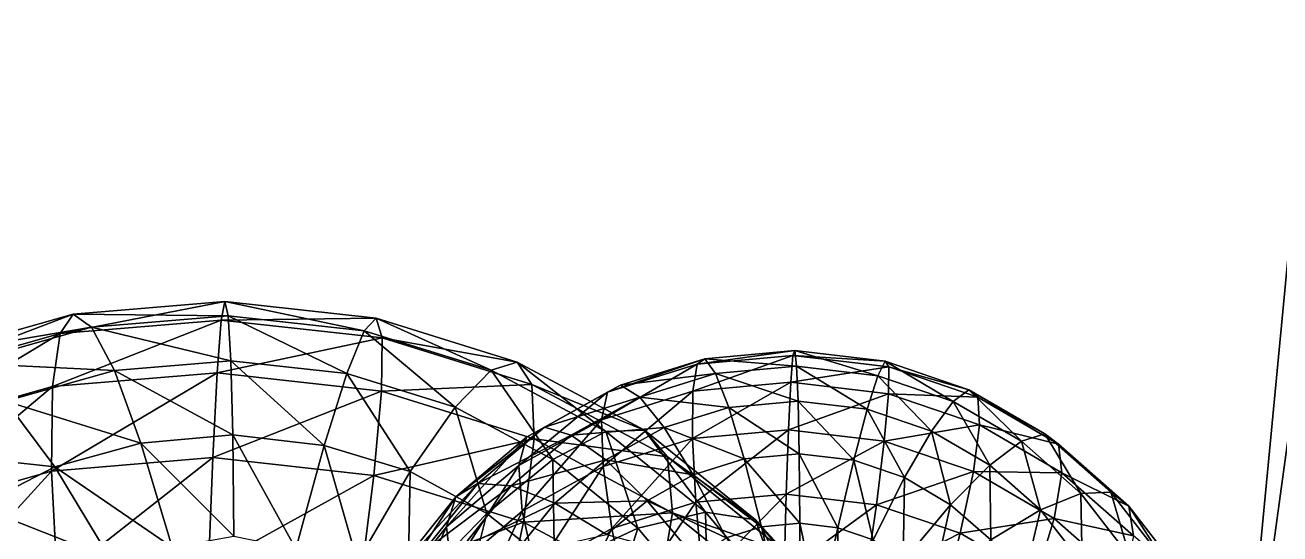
# Model space of a CAD drawing. Extents: x -23.6 to 25, y -17.9 to 25.9.
# Drawn here: x -21.387 to -16.901, y 6.562 to 8.38 of the extents above; entities that cross this region are included whole.
import ezdxf

# ---------------------------------------------------------------- set-up
doc = ezdxf.new("R2010")
doc.units = 0

msp = doc.modelspace()

# ---------------------------------------------------------------- linework, layer by layer
at = {"layer": 'Paume8', "color": 2}
for points in [[(-20.68603, 7.32586, -37.08587), (-21.26214, 7.27795, -37.12164), (-20.67285, 7.3919, -37.6867)], [(-21.21466, 7.34692, -37.72033), (-20.67285, 7.3919, -37.6867), (-21.26214, 7.27795, -37.12164)], [(-20.67285, 7.3919, -37.6867), (-21.21466, 7.34692, -37.72033), (-20.66137, 7.34149, -38.27795)], [(-20.67285, 7.3919, -37.6867), (-20.13153, 7.33233, -37.69818), (-20.68603, 7.32586, -37.08587)], [(-20.13153, 7.33233, -37.69818), (-20.67285, 7.3919, -37.6867), (-20.17425, 7.28784, -38.28826)], [(-20.66137, 7.34149, -38.27795), (-20.17425, 7.28784, -38.28826), (-20.67285, 7.3919, -37.6867)], [(-21.26214, 7.27795, -37.12164), (-21.79919, 7.12573, -37.20147), (-21.21466, 7.34692, -37.72033)], [(-21.71972, 7.20367, -37.79541), (-21.21466, 7.34692, -37.72033), (-21.79919, 7.12573, -37.20147)], [(-21.21466, 7.34692, -37.72033), (-21.71972, 7.20367, -37.79541), (-21.14898, 7.30096, -38.30828)], [(-20.70074, 7.13684, -36.49169), (-21.28875, 7.08801, -36.52825), (-20.68603, 7.32586, -37.08587)], [(-21.26214, 7.27795, -37.12164), (-20.68603, 7.32586, -37.08587), (-21.28875, 7.08801, -36.52825)], [(-21.14898, 7.30096, -38.30828), (-20.66137, 7.34149, -38.27795), (-21.21466, 7.34692, -37.72033)], [(-20.66137, 7.34149, -38.27795), (-21.14898, 7.30096, -38.30828), (-20.65191, 7.18078, -38.8435)], [(-20.68603, 7.32586, -37.08587), (-20.11047, 7.26251, -37.09808), (-20.70074, 7.13684, -36.49169)], [(-20.11047, 7.26251, -37.09808), (-20.68603, 7.32586, -37.08587), (-20.13153, 7.33233, -37.69818)], [(-20.17425, 7.28784, -38.28826), (-20.66137, 7.34149, -38.27795), (-20.23657, 7.13507, -38.85229)], [(-20.65191, 7.18078, -38.8435), (-20.23657, 7.13507, -38.85229), (-20.66137, 7.34149, -38.27795)], [(-20.17425, 7.28784, -38.28826), (-19.72094, 7.14678, -38.33721), (-20.13153, 7.33233, -37.69818)], [(-20.13153, 7.33233, -37.69818), (-19.6278, 7.17559, -37.75256), (-20.11047, 7.26251, -37.09808)], [(-19.6278, 7.17559, -37.75256), (-20.13153, 7.33233, -37.69818), (-19.72094, 7.14678, -38.33721)], [(-21.28875, 7.08801, -36.52825), (-21.83691, 6.93261, -36.60968), (-21.26214, 7.27795, -37.12164)], [(-21.79919, 7.12573, -37.20147), (-21.26214, 7.27795, -37.12164), (-21.83691, 6.93261, -36.60968)], [(-21.60357, 7.17205, -38.37585), (-21.14898, 7.30096, -38.30828), (-21.71972, 7.20367, -37.79541)], [(-21.14898, 7.30096, -38.30828), (-21.60357, 7.17205, -38.37585), (-21.06774, 7.14624, -38.86932)], [(-21.06774, 7.14624, -38.86932), (-20.65191, 7.18078, -38.8435), (-21.14898, 7.30096, -38.30828)], [(-20.23657, 7.13507, -38.85229), (-19.84997, 7.0147, -38.89404), (-20.17425, 7.28784, -38.28826)], [(-19.72094, 7.14678, -38.33721), (-20.17425, 7.28784, -38.28826), (-19.84997, 7.0147, -38.89404)], [(-20.11328, 7.0722, -36.50415), (-20.70074, 7.13684, -36.49169), (-20.11047, 7.26251, -37.09808)], [(-20.11047, 7.26251, -37.09808), (-19.57495, 7.09582, -37.15588), (-20.11328, 7.0722, -36.50415)], [(-19.57495, 7.09582, -37.15588), (-20.11047, 7.26251, -37.09808), (-19.6278, 7.17559, -37.75256)], [(-20.65191, 7.18078, -38.8435), (-21.06774, 7.14624, -38.86932), (-20.64477, 6.91619, -39.36706)], [(-20.23657, 7.13507, -38.85229), (-20.65191, 7.18078, -38.8435), (-20.31732, 6.8775, -39.37512)], [(-20.64477, 6.91619, -39.36706), (-20.31732, 6.8775, -39.37512), (-20.65191, 7.18078, -38.8435)], [(-21.45538, 7.03631, -38.92694), (-21.06774, 7.14624, -38.86932), (-21.60357, 7.17205, -38.37585)], [(-21.06774, 7.14624, -38.86932), (-21.45538, 7.03631, -38.92694), (-20.97259, 6.88629, -39.38854)], [(-21.28875, 7.08801, -36.52825), (-20.70074, 7.13684, -36.49169), (-21.29205, 6.78656, -35.98229)], [(-20.716, 6.83441, -35.94653), (-21.29205, 6.78656, -35.98229), (-20.70074, 7.13684, -36.49169)], [(-20.97259, 6.88629, -39.38854), (-20.64477, 6.91619, -39.36706), (-21.06774, 7.14624, -38.86932)], [(-20.70074, 7.13684, -36.49169), (-20.11328, 7.0722, -36.50415), (-20.716, 6.83441, -35.94653)], [(-20.31732, 6.8775, -39.37512), (-20.01068, 6.78491, -39.40698), (-20.23657, 7.13507, -38.85229)], [(-19.84997, 7.0147, -38.89404), (-20.23657, 7.13507, -38.85229), (-20.01068, 6.78491, -39.40698)], [(-19.84997, 7.0147, -38.89404), (-19.50054, 6.82788, -38.96545), (-19.72094, 7.14678, -38.33721)], [(-19.72094, 7.14678, -38.33721), (-19.31115, 6.92767, -38.42095), (-19.6278, 7.17559, -37.75256)], [(-19.31115, 6.92767, -38.42095), (-19.72094, 7.14678, -38.33721), (-19.50054, 6.82788, -38.96545)], [(-19.6278, 7.17559, -37.75256), (-19.17248, 6.93212, -37.84558), (-19.57495, 7.09582, -37.15588)], [(-19.17248, 6.93212, -37.84558), (-19.6278, 7.17559, -37.75256), (-19.31115, 6.92767, -38.42095)], [(-21.83691, 6.93261, -36.60968), (-21.28875, 7.08801, -36.52825), (-21.8291, 6.63427, -36.06213)], [(-21.29205, 6.78656, -35.98229), (-21.8291, 6.63427, -36.06213), (-21.28875, 7.08801, -36.52825)], [(-19.56658, 6.90209, -36.56317), (-20.11328, 7.0722, -36.50415), (-19.57495, 7.09582, -37.15588)], [(-19.57495, 7.09582, -37.15588), (-19.09075, 6.83697, -37.25482), (-19.56658, 6.90209, -36.56317)], [(-19.09075, 6.83697, -37.25482), (-19.57495, 7.09582, -37.15588), (-19.17248, 6.93212, -37.84558)], [(-20.14044, 6.77105, -35.95874), (-20.716, 6.83441, -35.94653), (-20.11328, 7.0722, -36.50415)], [(-20.11328, 7.0722, -36.50415), (-19.56658, 6.90209, -36.56317), (-20.14044, 6.77105, -35.95874)], [(-21.45538, 7.03631, -38.92694), (-21.80651, 6.85888, -39.01269), (-21.28009, 6.802, -39.43304)], [(-21.28009, 6.802, -39.43304), (-20.97259, 6.88629, -39.38854), (-21.45538, 7.03631, -38.92694)], [(-20.01068, 6.78491, -39.40698), (-19.73596, 6.63519, -39.46435), (-19.84997, 7.0147, -38.89404)], [(-19.50054, 6.82788, -38.96545), (-19.84997, 7.0147, -38.89404), (-19.73596, 6.63519, -39.46435)], [(-20.64477, 6.91619, -39.36706), (-20.97259, 6.88629, -39.38854), (-20.64013, 6.55407, -39.83239)], [(-20.31732, 6.8775, -39.37512), (-20.64477, 6.91619, -39.36706), (-20.41937, 6.50836, -39.84631)], [(-20.64013, 6.55407, -39.83239), (-20.41937, 6.50836, -39.84631), (-20.64477, 6.91619, -39.36706)], [(-19.50054, 6.82788, -38.96545), (-19.19647, 6.58258, -39.06323), (-19.31115, 6.92767, -38.42095)], [(-19.31115, 6.92767, -38.42095), (-18.95452, 6.63995, -38.5357), (-19.17248, 6.93212, -37.84558)], [(-18.95452, 6.63995, -38.5357), (-19.31115, 6.92767, -38.42095), (-19.19647, 6.58258, -39.06323)], [(-19.17248, 6.93212, -37.84558), (-18.77618, 6.61242, -37.97308), (-19.09075, 6.83697, -37.25482)], [(-18.77618, 6.61242, -37.97308), (-19.17248, 6.93212, -37.84558), (-18.95452, 6.63995, -38.5357)], [(-20.97259, 6.88629, -39.38854), (-21.28009, 6.802, -39.43304), (-20.86126, 6.51428, -39.85534)], [(-20.86126, 6.51428, -39.85534), (-20.64013, 6.55407, -39.83239), (-20.97259, 6.88629, -39.38854)], [(-20.41937, 6.50836, -39.84631), (-20.19866, 6.46264, -39.86022), (-20.31732, 6.8775, -39.37512)], [(-20.01068, 6.78491, -39.40698), (-20.31732, 6.8775, -39.37512), (-20.19866, 6.46264, -39.86022)], [(-19.60491, 6.60437, -36.01654), (-20.14044, 6.77105, -35.95874), (-19.56658, 6.90209, -36.56317)], [(-19.56658, 6.90209, -36.56317), (-19.07238, 6.63781, -36.66412), (-19.60491, 6.60437, -36.01654)], [(-19.07238, 6.63781, -36.66412), (-19.56658, 6.90209, -36.56317), (-19.09075, 6.83697, -37.25482)], [(-21.55615, 6.65966, -39.5017), (-21.28009, 6.802, -39.43304), (-21.80651, 6.85888, -39.01269)], [(-21.29205, 6.78656, -35.98229), (-20.716, 6.83441, -35.94653), (-21.27252, 6.3977, -35.51983)], [(-20.73071, 6.44274, -35.48614), (-21.27252, 6.3977, -35.51983), (-20.716, 6.83441, -35.94653)], [(-20.716, 6.83441, -35.94653), (-20.14044, 6.77105, -35.95874), (-20.73071, 6.44274, -35.48614)], [(-19.73596, 6.63519, -39.46435), (-19.49395, 6.44323, -39.54083), (-19.50054, 6.82788, -38.96545)], [(-19.19647, 6.58258, -39.06323), (-19.50054, 6.82788, -38.96545), (-19.49395, 6.44323, -39.54083)], [(-19.09075, 6.83697, -37.25482), (-18.66949, 6.49707, -37.39031), (-19.07238, 6.63781, -36.66412)], [(-18.66949, 6.49707, -37.39031), (-19.09075, 6.83697, -37.25482), (-18.77618, 6.61242, -37.97308)], [(-21.8291, 6.63427, -36.06213), (-21.29205, 6.78656, -35.98229), (-21.77758, 6.25451, -35.5949)], [(-21.27252, 6.3977, -35.51983), (-21.77758, 6.25451, -35.5949), (-21.29205, 6.78656, -35.98229)], [(-21.28009, 6.802, -39.43304), (-21.55615, 6.65966, -39.5017), (-21.08239, 6.47454, -39.87835)], [(-21.08239, 6.47454, -39.87835), (-20.86126, 6.51428, -39.85534), (-21.28009, 6.802, -39.43304)], [(-20.19866, 6.46264, -39.86022), (-20.01879, 6.34368, -39.90679), (-20.01068, 6.78491, -39.40698)], [(-19.73596, 6.63519, -39.46435), (-20.01068, 6.78491, -39.40698), (-20.01879, 6.34368, -39.90679)], [(-20.18939, 6.38317, -35.49761), (-20.73071, 6.44274, -35.48614), (-20.14044, 6.77105, -35.95874)], [(-20.14044, 6.77105, -35.95874), (-19.60491, 6.60437, -36.01654), (-20.18939, 6.38317, -35.49761)], [(-21.55615, 6.65966, -39.5017), (-21.79992, 6.47424, -39.58807), (-21.26336, 6.36047, -39.93231)], [(-21.26336, 6.36047, -39.93231), (-21.08239, 6.47454, -39.87835), (-21.55615, 6.65966, -39.5017)], [(-19.19647, 6.58258, -39.06323), (-18.94598, 6.28686, -39.1842), (-18.95452, 6.63995, -38.5357)], [(-18.95452, 6.63995, -38.5357), (-18.66088, 6.29315, -38.67755), (-18.77618, 6.61242, -37.97308)], [(-18.66088, 6.29315, -38.67755), (-18.95452, 6.63995, -38.5357), (-18.94598, 6.28686, -39.1842)], [(-19.68566, 6.22637, -35.552), (-20.18939, 6.38317, -35.49761), (-19.60491, 6.60437, -36.01654)], [(-20.01879, 6.34368, -39.90679), (-19.83892, 6.22473, -39.95336), (-19.73596, 6.63519, -39.46435)], [(-19.49395, 6.44323, -39.54083), (-19.73596, 6.63519, -39.46435), (-19.83892, 6.22473, -39.95336)], [(-19.60491, 6.60437, -36.01654), (-19.12072, 6.34552, -36.11547), (-19.68566, 6.22637, -35.552)], [(-19.12072, 6.34552, -36.11547), (-19.60491, 6.60437, -36.01654), (-19.07238, 6.63781, -36.66412)], [(-19.07238, 6.63781, -36.66412), (-18.64233, 6.29089, -36.80249), (-19.12072, 6.34552, -36.11547)], [(-18.64233, 6.29089, -36.80249), (-19.07238, 6.63781, -36.66412), (-18.66949, 6.49707, -37.39031)], [(-18.77618, 6.61242, -37.97308), (-18.44982, 6.22705, -38.13067), (-18.66949, 6.49707, -37.39031)], [(-18.44982, 6.22705, -38.13067), (-18.77618, 6.61242, -37.97308), (-18.66088, 6.29315, -38.67755)], [(-19.49395, 6.44323, -39.54083), (-19.32037, 6.19262, -39.64434), (-19.19647, 6.58258, -39.06323)], [(-18.94598, 6.28686, -39.1842), (-19.19647, 6.58258, -39.06323), (-19.32037, 6.19262, -39.64434)]]:
    msp.add_3dface(points, dxfattribs=at)
at = {"layer": 'Pied_g14', "color": 2}
for points in [[(-16.79321, 8.37957, -48.95983), (-17.07696, 5.41088, -49.24212), (-16.67346, 8.34729, -47.71258)], [(-17.07696, 5.41088, -49.24212), (-16.79321, 8.37957, -48.95983), (-16.90026, 5.35791, -50.4732)], [(-16.95208, 5.38037, -48.00482), (-16.67346, 8.34729, -47.71258), (-17.07696, 5.41088, -49.24212)], [(-16.67346, 8.34729, -47.71258), (-16.95208, 5.38037, -48.00482), (-16.27764, 8.30804, -46.54406)], [(-16.54223, 5.34283, -46.84539), (-16.27764, 8.30804, -46.54406), (-16.95208, 5.38037, -48.00482)]]:
    msp.add_3dface(points, dxfattribs=at)
at = {"layer": 'Pouce9', "color": 2}
for points in [[(-18.98474, 7.1679, -35.94592), (-19.3045, 7.06842, -35.99725), (-18.95727, 7.18743, -36.27679)], [(-19.25799, 7.09387, -36.32507), (-18.95727, 7.18743, -36.27679), (-19.3045, 7.06842, -35.99725)], [(-18.95727, 7.18743, -36.27679), (-19.25799, 7.09387, -36.32507), (-18.91894, 7.13464, -36.60632)], [(-18.64959, 7.10369, -35.59967), (-18.99975, 7.07147, -35.62274), (-18.64172, 7.19946, -35.92327)], [(-18.98474, 7.1679, -35.94592), (-18.64172, 7.19946, -35.92327), (-18.99975, 7.07147, -35.62274)], [(-18.64172, 7.19946, -35.92327), (-18.98474, 7.1679, -35.94592), (-18.63464, 7.2171, -36.25549)], [(-18.95727, 7.18743, -36.27679), (-18.63464, 7.2171, -36.25549), (-18.98474, 7.1679, -35.94592)], [(-18.63464, 7.2171, -36.25549), (-18.95727, 7.18743, -36.27679), (-18.6286, 7.16137, -36.58715)], [(-18.91894, 7.13464, -36.60632), (-18.6286, 7.16137, -36.58715), (-18.95727, 7.18743, -36.27679)], [(-18.64172, 7.19946, -35.92327), (-18.29907, 7.15869, -35.93182), (-18.64959, 7.10369, -35.59967)], [(-18.63464, 7.2171, -36.25549), (-18.31243, 7.17877, -36.26354), (-18.64172, 7.19946, -35.92327)], [(-18.29907, 7.15869, -35.93182), (-18.64172, 7.19946, -35.92327), (-18.31243, 7.17877, -36.26354)], [(-18.31243, 7.17877, -36.26354), (-18.63464, 7.2171, -36.25549), (-18.33862, 7.12683, -36.59442)], [(-18.6286, 7.16137, -36.58715), (-18.33862, 7.12683, -36.59442), (-18.63464, 7.2171, -36.25549)], [(-18.33862, 7.12683, -36.59442), (-18.06878, 7.03533, -36.62677), (-18.31243, 7.17877, -36.26354)], [(-18.31243, 7.17877, -36.26354), (-18.01257, 7.07708, -36.29956), (-18.29907, 7.15869, -35.93182)], [(-18.01257, 7.07708, -36.29956), (-18.31243, 7.17877, -36.26354), (-18.06878, 7.03533, -36.62677)], [(-18.99975, 7.07147, -35.62274), (-19.32611, 6.9699, -35.67517), (-18.98474, 7.1679, -35.94592)], [(-19.3045, 7.06842, -35.99725), (-18.98474, 7.1679, -35.94592), (-19.32611, 6.9699, -35.67517)], [(-19.18963, 7.05041, -36.64978), (-18.91894, 7.13464, -36.60632), (-19.25799, 7.09387, -36.32507)], [(-18.91894, 7.13464, -36.60632), (-19.18963, 7.05041, -36.64978), (-18.87127, 7.01397, -36.92523)], [(-18.6286, 7.16137, -36.58715), (-18.91894, 7.13464, -36.60632), (-18.62371, 7.03674, -36.90887)], [(-18.87127, 7.01397, -36.92523), (-18.62371, 7.03674, -36.90887), (-18.91894, 7.13464, -36.60632)], [(-18.29992, 7.06207, -35.60839), (-18.64959, 7.10369, -35.59967), (-18.29907, 7.15869, -35.93182)], [(-18.33862, 7.12683, -36.59442), (-18.6286, 7.16137, -36.58715), (-18.3764, 7.00732, -36.91503)], [(-18.62371, 7.03674, -36.90887), (-18.3764, 7.00732, -36.91503), (-18.6286, 7.16137, -36.58715)], [(-18.29907, 7.15869, -35.93182), (-17.98028, 7.05059, -35.97009), (-18.29992, 7.06207, -35.60839)], [(-17.98028, 7.05059, -35.97009), (-18.29907, 7.15869, -35.93182), (-18.01257, 7.07708, -36.29956)], [(-19.3045, 7.06842, -35.99725), (-19.59417, 6.90808, -36.07397), (-19.25799, 7.09387, -36.32507)], [(-19.53051, 6.94305, -36.39727), (-19.25799, 7.09387, -36.32507), (-19.59417, 6.90808, -36.07397)], [(-19.25799, 7.09387, -36.32507), (-19.53051, 6.94305, -36.39727), (-19.18963, 7.05041, -36.64978)], [(-18.99975, 7.07147, -35.62274), (-18.64959, 7.10369, -35.59967), (-19.00091, 6.90252, -35.33062)], [(-18.65789, 6.93408, -35.30798), (-19.00091, 6.90252, -35.33062), (-18.64959, 7.10369, -35.59967)], [(-18.64959, 7.10369, -35.59967), (-18.29992, 7.06207, -35.60839), (-18.65789, 6.93408, -35.30798)], [(-18.3764, 7.00732, -36.91503), (-18.1463, 6.92932, -36.94262), (-18.33862, 7.12683, -36.59442)], [(-18.06878, 7.03533, -36.62677), (-18.33862, 7.12683, -36.59442), (-18.1463, 6.92932, -36.94262)], [(-19.32611, 6.9699, -35.67517), (-19.62182, 6.80627, -35.75354), (-19.3045, 7.06842, -35.99725)], [(-19.59417, 6.90808, -36.07397), (-19.3045, 7.06842, -35.99725), (-19.62182, 6.80627, -35.75354)], [(-19.43481, 6.91467, -36.71472), (-19.18963, 7.05041, -36.64978), (-19.53051, 6.94305, -36.39727)], [(-19.18963, 7.05041, -36.64978), (-19.43481, 6.91467, -36.71472), (-19.10205, 6.94213, -36.96228)], [(-19.32611, 6.9699, -35.67517), (-18.99975, 7.07147, -35.62274), (-19.32067, 6.80303, -35.38189)], [(-19.00091, 6.90252, -35.33062), (-19.32067, 6.80303, -35.38189), (-18.99975, 7.07147, -35.62274)], [(-19.10205, 6.94213, -36.96228), (-18.87127, 7.01397, -36.92523), (-19.18963, 7.05041, -36.64978)], [(-18.31524, 6.89324, -35.31652), (-18.65789, 6.93408, -35.30798), (-18.29992, 7.06207, -35.60839)], [(-18.29992, 7.06207, -35.60839), (-17.97448, 6.95172, -35.64746), (-18.31524, 6.89324, -35.31652)], [(-17.97448, 6.95172, -35.64746), (-18.29992, 7.06207, -35.60839), (-17.98028, 7.05059, -35.97009)], [(-18.06878, 7.03533, -36.62677), (-17.82489, 6.89306, -36.68176), (-18.01257, 7.07708, -36.29956)], [(-18.01257, 7.07708, -36.29956), (-17.74151, 6.919, -36.36059), (-17.98028, 7.05059, -35.97009)], [(-17.74151, 6.919, -36.36059), (-18.01257, 7.07708, -36.29956), (-17.82489, 6.89306, -36.68176)], [(-17.98028, 7.05059, -35.97009), (-17.69207, 6.8825, -36.03503), (-17.97448, 6.95172, -35.64746)], [(-17.69207, 6.8825, -36.03503), (-17.98028, 7.05059, -35.97009), (-17.74151, 6.919, -36.36059)], [(-18.87127, 7.01397, -36.92523), (-19.10205, 6.94213, -36.96228), (-18.81579, 6.83007, -37.2243)], [(-18.62371, 7.03674, -36.90887), (-18.87127, 7.01397, -36.92523), (-18.62005, 6.84808, -37.21136)], [(-18.81579, 6.83007, -37.2243), (-18.62005, 6.84808, -37.21136), (-18.87127, 7.01397, -36.92523)], [(-18.3764, 7.00732, -36.91503), (-18.62371, 7.03674, -36.90887), (-18.42449, 6.82482, -37.21624)], [(-18.62005, 6.84808, -37.21136), (-18.42449, 6.82482, -37.21624), (-18.62371, 7.03674, -36.90887)], [(-18.42449, 6.82482, -37.21624), (-18.24255, 6.76312, -37.23809), (-18.3764, 7.00732, -36.91503)], [(-18.1463, 6.92932, -36.94262), (-18.3764, 7.00732, -36.91503), (-18.24255, 6.76312, -37.23809)], [(-18.1463, 6.92932, -36.94262), (-17.93829, 6.80798, -36.9895), (-18.06878, 7.03533, -36.62677)], [(-17.82489, 6.89306, -36.68176), (-18.06878, 7.03533, -36.62677), (-17.93829, 6.80798, -36.9895)], [(-19.62182, 6.80627, -35.75354), (-19.32611, 6.9699, -35.67517), (-19.61035, 6.64263, -35.45867)], [(-19.32067, 6.80303, -35.38189), (-19.61035, 6.64263, -35.45867), (-19.32611, 6.9699, -35.67517)], [(-19.59417, 6.90808, -36.07397), (-19.84692, 6.6939, -36.17303), (-19.53051, 6.94305, -36.39727)], [(-19.76818, 6.74163, -36.49041), (-19.53051, 6.94305, -36.39727), (-19.84692, 6.6939, -36.17303)], [(-19.53051, 6.94305, -36.39727), (-19.76818, 6.74163, -36.49041), (-19.43481, 6.91467, -36.71472)], [(-19.64874, 6.73345, -36.79852), (-19.43481, 6.91467, -36.71472), (-19.76818, 6.74163, -36.49041)], [(-19.43481, 6.91467, -36.71472), (-19.64874, 6.73345, -36.79852), (-19.31115, 6.82641, -37.01763)], [(-19.31115, 6.82641, -37.01763), (-19.10205, 6.94213, -36.96228), (-19.43481, 6.91467, -36.71472)], [(-19.10205, 6.94213, -36.96228), (-19.31115, 6.82641, -37.01763), (-18.99829, 6.77331, -37.2536)], [(-18.99829, 6.77331, -37.2536), (-18.81579, 6.83007, -37.2243), (-19.10205, 6.94213, -36.96228)], [(-19.00091, 6.90252, -35.33062), (-18.65789, 6.93408, -35.30798), (-18.98852, 6.67486, -35.08843)], [(-18.66589, 6.70452, -35.06713), (-18.98852, 6.67486, -35.08843), (-18.65789, 6.93408, -35.30798)], [(-18.65789, 6.93408, -35.30798), (-18.31524, 6.89324, -35.31652), (-18.66589, 6.70452, -35.06713)], [(-17.99645, 6.78521, -35.35479), (-18.31524, 6.89324, -35.31652), (-17.97448, 6.95172, -35.64746)], [(-18.24255, 6.76312, -37.23809), (-18.07904, 6.66589, -37.27575), (-18.1463, 6.92932, -36.94262)], [(-17.93829, 6.80798, -36.9895), (-18.1463, 6.92932, -36.94262), (-18.07904, 6.66589, -37.27575)], [(-17.97448, 6.95172, -35.64746), (-17.68029, 6.78015, -35.71374), (-17.99645, 6.78521, -35.35479)], [(-17.68029, 6.78015, -35.71374), (-17.97448, 6.95172, -35.64746), (-17.69207, 6.8825, -36.03503)], [(-17.82489, 6.89306, -36.68176), (-17.61267, 6.70605, -36.75677), (-17.74151, 6.919, -36.36059)], [(-17.74151, 6.919, -36.36059), (-17.50573, 6.71124, -36.44403), (-17.69207, 6.8825, -36.03503)], [(-17.50573, 6.71124, -36.44403), (-17.74151, 6.919, -36.36059), (-17.61267, 6.70605, -36.75677)], [(-19.62182, 6.80627, -35.75354), (-19.87982, 6.58764, -35.85461), (-19.59417, 6.90808, -36.07397)], [(-19.84692, 6.6939, -36.17303), (-19.59417, 6.90808, -36.07397), (-19.87982, 6.58764, -35.85461)], [(-19.32067, 6.80303, -35.38189), (-19.00091, 6.90252, -35.33062), (-19.28924, 6.58123, -35.13671)], [(-18.98852, 6.67486, -35.08843), (-19.28924, 6.58123, -35.13671), (-19.00091, 6.90252, -35.33062)], [(-18.34368, 6.66613, -35.07519), (-18.66589, 6.70452, -35.06713), (-18.31524, 6.89324, -35.31652)], [(-18.31524, 6.89324, -35.31652), (-17.99645, 6.78521, -35.35479), (-18.34368, 6.66613, -35.07519)], [(-17.93829, 6.80798, -36.9895), (-17.75732, 6.64855, -37.05352), (-17.82489, 6.89306, -36.68176)], [(-17.61267, 6.70605, -36.75677), (-17.82489, 6.89306, -36.68176), (-17.75732, 6.64855, -37.05352)], [(-17.69207, 6.8825, -36.03503), (-17.44134, 6.66156, -36.12371), (-17.68029, 6.78015, -35.71374)], [(-17.44134, 6.66156, -36.12371), (-17.69207, 6.8825, -36.03503), (-17.50573, 6.71124, -36.44403)], [(-19.49359, 6.67187, -37.08911), (-19.31115, 6.82641, -37.01763), (-19.64874, 6.73345, -36.79852)], [(-19.31115, 6.82641, -37.01763), (-19.49359, 6.67187, -37.08911), (-19.16271, 6.68048, -37.29797)], [(-19.16271, 6.68048, -37.29797), (-18.99829, 6.77331, -37.2536), (-19.31115, 6.82641, -37.01763)], [(-18.81579, 6.83007, -37.2243), (-18.99829, 6.77331, -37.2536), (-18.75402, 6.5874, -37.49438)], [(-18.62005, 6.84808, -37.21136), (-18.81579, 6.83007, -37.2243), (-18.61773, 6.59997, -37.48535)], [(-18.75402, 6.5874, -37.49438), (-18.61773, 6.59997, -37.48535), (-18.81579, 6.83007, -37.2243)], [(-18.42449, 6.82482, -37.21624), (-18.62005, 6.84808, -37.21136), (-18.48162, 6.58374, -37.48876)], [(-18.61773, 6.59997, -37.48535), (-18.48162, 6.58374, -37.48876), (-18.62005, 6.84808, -37.21136)], [(-18.48162, 6.58374, -37.48876), (-18.35498, 6.54077, -37.50396), (-18.42449, 6.82482, -37.21624)], [(-18.24255, 6.76312, -37.23809), (-18.42449, 6.82482, -37.21624), (-18.35498, 6.54077, -37.50396)], [(-19.87982, 6.58764, -35.85461), (-19.62182, 6.80627, -35.75354), (-19.86309, 6.42852, -35.55773)], [(-19.61035, 6.64263, -35.45867), (-19.86309, 6.42852, -35.55773), (-19.62182, 6.80627, -35.75354)], [(-19.61035, 6.64263, -35.45867), (-19.32067, 6.80303, -35.38189), (-19.56176, 6.43041, -35.20892)], [(-19.28924, 6.58123, -35.13671), (-19.56176, 6.43041, -35.20892), (-19.32067, 6.80303, -35.38189)], [(-18.04382, 6.56451, -35.11114), (-18.34368, 6.66613, -35.07519), (-17.99645, 6.78521, -35.35479)], [(-18.07904, 6.66589, -37.27575), (-17.93499, 6.54113, -37.32574), (-17.93829, 6.80798, -36.9895)], [(-17.99645, 6.78521, -35.35479), (-17.70825, 6.61706, -35.41973), (-18.04382, 6.56451, -35.11114)], [(-17.70825, 6.61706, -35.41973), (-17.99645, 6.78521, -35.35479), (-17.68029, 6.78015, -35.71374)], [(-17.75732, 6.64855, -37.05352), (-17.93829, 6.80798, -36.9895), (-17.93499, 6.54113, -37.32574)], [(-17.68029, 6.78015, -35.71374), (-17.42437, 6.55462, -35.80426), (-17.70825, 6.61706, -35.41973)], [(-17.42437, 6.55462, -35.80426), (-17.68029, 6.78015, -35.71374), (-17.44134, 6.66156, -36.12371)], [(-19.84692, 6.6939, -36.17303), (-20.05584, 6.4331, -36.29101), (-19.76818, 6.74163, -36.49041)], [(-19.96466, 6.49633, -36.60137), (-19.76818, 6.74163, -36.49041), (-20.05584, 6.4331, -36.29101)], [(-19.76818, 6.74163, -36.49041), (-19.96466, 6.49633, -36.60137), (-19.64874, 6.73345, -36.79852)], [(-19.82556, 6.51269, -36.89843), (-19.64874, 6.73345, -36.79852), (-19.96466, 6.49633, -36.60137)], [(-19.64874, 6.73345, -36.79852), (-19.82556, 6.51269, -36.89843), (-19.49359, 6.67187, -37.08911)], [(-18.99829, 6.77331, -37.2536), (-19.16271, 6.68048, -37.29797), (-18.8811, 6.54785, -37.51477)], [(-18.8811, 6.54785, -37.51477), (-18.75402, 6.5874, -37.49438), (-18.99829, 6.77331, -37.2536)], [(-18.35498, 6.54077, -37.50396), (-18.24792, 6.4635, -37.53448), (-18.24255, 6.76312, -37.23809)], [(-18.07904, 6.66589, -37.27575), (-18.24255, 6.76312, -37.23809), (-18.24792, 6.4635, -37.53448)], [(-19.87982, 6.58764, -35.85461), (-20.09307, 6.32147, -35.97503), (-19.84692, 6.6939, -36.17303)], [(-20.05584, 6.4331, -36.29101), (-19.84692, 6.6939, -36.17303), (-20.09307, 6.32147, -35.97503)], [(-18.98852, 6.67486, -35.08843), (-18.66589, 6.70452, -35.06713), (-18.9638, 6.39831, -34.89929)], [(-18.67352, 6.42504, -34.88012), (-18.9638, 6.39831, -34.89929), (-18.66589, 6.70452, -35.06713)], [(-18.66589, 6.70452, -35.06713), (-18.34368, 6.66613, -35.07519), (-18.67352, 6.42504, -34.88012)], [(-17.75732, 6.64855, -37.05352), (-17.60827, 6.45623, -37.13256), (-17.61267, 6.70605, -36.75677)], [(-17.61267, 6.70605, -36.75677), (-17.43786, 6.48059, -36.84948), (-17.50573, 6.71124, -36.44403)], [(-17.43786, 6.48059, -36.84948), (-17.61267, 6.70605, -36.75677), (-17.60827, 6.45623, -37.13256)], [(-17.50573, 6.71124, -36.44403), (-17.31152, 6.46069, -36.54699), (-17.44134, 6.66156, -36.12371)], [(-17.31152, 6.46069, -36.54699), (-17.50573, 6.71124, -36.44403), (-17.43786, 6.48059, -36.84948)], [(-19.86309, 6.42852, -35.55773), (-19.61035, 6.64263, -35.45867), (-19.79943, 6.22906, -35.302)], [(-19.6444, 6.48364, -37.17425), (-19.49359, 6.67187, -37.08911), (-19.82556, 6.51269, -36.89843)], [(-19.56176, 6.43041, -35.20892), (-19.79943, 6.22906, -35.302), (-19.61035, 6.64263, -35.45867)], [(-19.49359, 6.67187, -37.08911), (-19.6444, 6.48364, -37.17425), (-19.30786, 6.55957, -37.35388)], [(-19.30786, 6.55957, -37.35388), (-19.16271, 6.68048, -37.29797), (-19.49359, 6.67187, -37.08911)], [(-19.16271, 6.68048, -37.29797), (-19.30786, 6.55957, -37.35388), (-18.98889, 6.47351, -37.54968)], [(-19.28924, 6.58123, -35.13671), (-18.98852, 6.67486, -35.08843), (-19.23449, 6.31408, -34.94274)], [(-18.9638, 6.39831, -34.89929), (-19.23449, 6.31408, -34.94274), (-18.98852, 6.67486, -35.08843)], [(-18.98889, 6.47351, -37.54968), (-18.8811, 6.54785, -37.51477), (-19.16271, 6.68048, -37.29797)], [(-18.38354, 6.3905, -34.88739), (-18.67352, 6.42504, -34.88012), (-18.34368, 6.66613, -35.07519)], [(-18.34368, 6.66613, -35.07519), (-18.04382, 6.56451, -35.11114), (-18.38354, 6.3905, -34.88739)], [(-18.24792, 6.4635, -37.53448), (-18.14086, 6.38623, -37.565), (-18.07904, 6.66589, -37.27575)], [(-17.93499, 6.54113, -37.32574), (-18.07904, 6.66589, -37.27575), (-18.14086, 6.38623, -37.565)], [(-17.93499, 6.54113, -37.32574), (-17.81842, 6.38812, -37.38867), (-17.75732, 6.64855, -37.05352)], [(-17.60827, 6.45623, -37.13256), (-17.75732, 6.64855, -37.05352), (-17.81842, 6.38812, -37.38867)], [(-17.44134, 6.66156, -36.12371), (-17.23486, 6.3952, -36.23315), (-17.42437, 6.55462, -35.80426)], [(-17.23486, 6.3952, -36.23315), (-17.44134, 6.66156, -36.12371), (-17.31152, 6.46069, -36.54699)], [(-18.61773, 6.59997, -37.48535), (-18.75402, 6.5874, -37.49438), (-18.617, 6.29699, -37.72155)], [(-18.48162, 6.58374, -37.48876), (-18.61773, 6.59997, -37.48535), (-18.54895, 6.28173, -37.72637)], [(-18.617, 6.29699, -37.72155), (-18.54895, 6.28173, -37.72637), (-18.61773, 6.59997, -37.48535)], [(-17.77276, 6.40637, -35.17224), (-18.04382, 6.56451, -35.11114), (-17.70825, 6.61706, -35.41973)], [(-17.70825, 6.61706, -35.41973), (-17.45751, 6.39617, -35.50842), (-17.77276, 6.40637, -35.17224)], [(-17.45751, 6.39617, -35.50842), (-17.70825, 6.61706, -35.41973), (-17.42437, 6.55462, -35.80426)], [(-20.09307, 6.32147, -35.97503), (-19.87982, 6.58764, -35.85461), (-20.07202, 6.16772, -35.67572)], [(-19.86309, 6.42852, -35.55773), (-20.07202, 6.16772, -35.67572), (-19.87982, 6.58764, -35.85461)], [(-19.56176, 6.43041, -35.20892), (-19.28924, 6.58123, -35.13671), (-19.47967, 6.1784, -35.00775)], [(-19.23449, 6.31408, -34.94274), (-19.47967, 6.1784, -35.00775), (-19.28924, 6.58123, -35.13671)], [(-18.75402, 6.5874, -37.49438), (-18.8811, 6.54785, -37.51477), (-18.68518, 6.2835, -37.72918)], [(-18.68518, 6.2835, -37.72918), (-18.617, 6.29699, -37.72155), (-18.75402, 6.5874, -37.49438)], [(-18.54895, 6.28173, -37.72637), (-18.48095, 6.26641, -37.7312), (-18.48162, 6.58374, -37.48876)], [(-18.35498, 6.54077, -37.50396), (-18.48162, 6.58374, -37.48876), (-18.48095, 6.26641, -37.7312)], [(-18.1137, 6.29901, -34.91979), (-18.38354, 6.3905, -34.88739), (-18.04382, 6.56451, -35.11114)], [(-18.04382, 6.56451, -35.11114), (-17.77276, 6.40637, -35.17224), (-18.1137, 6.29901, -34.91979)]]:
    msp.add_3dface(points, dxfattribs=at)

doc.saveas('drawing.dxf')
